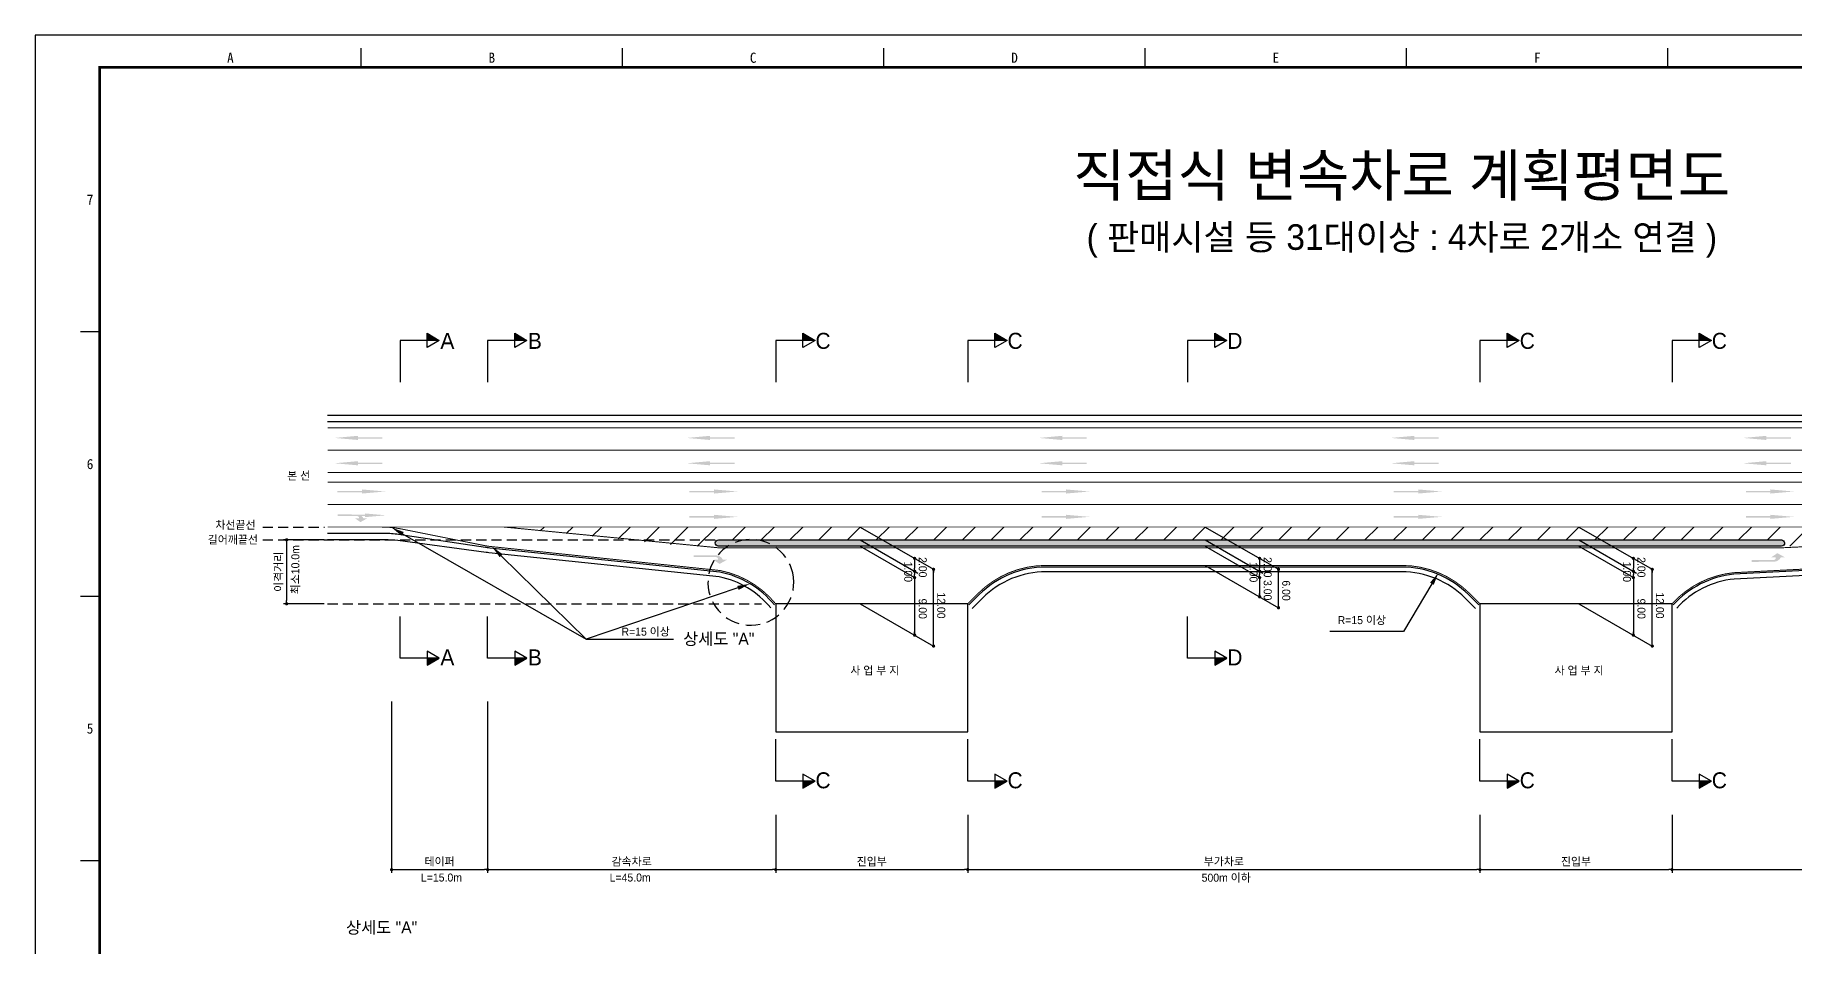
# Model space of a CAD drawing. Header units: millimetres. Extents: x 584 to 1007, y -2 to 297.
# Drawn here: x 583.6 to 858.5, y 155 to 297.4 of the extents above; entities that cross this region are included whole.
import ezdxf
from ezdxf.enums import TextEntityAlignment as Align

# ---------------------------------------------------------------- set-up
doc = ezdxf.new("R2010")
doc.units = ezdxf.units.MM
doc.linetypes.add('HIDDEN', pattern=[9.525, 6.35, -3.175])
for name, color, linetype in [('CC-GSTR-0004', 4, 'Continuous'), ('CM-LANE-0030', 30, 'Continuous'), ('CZ-DIMT-0002', 7, 'Continuous'), ('CZ-LIN1-0007', 7, 'Continuous'), ('CZ-LIN2-0003', 3, 'Continuous'), ('CZ-LINE-0001', 7, 'Continuous'), ('CZ-TEXT-BOX0', 7, 'Continuous'), ('TITLE', 7, 'Continuous')]:
    doc.layers.add(name, color=color, linetype=linetype)
doc.styles.add('돋움', font='')
doc.styles.add('돋음체', font='')
doc.styles.get('돋움').set_extended_font_data('Dotum')
doc.styles.get('돋음체').set_extended_font_data('DotumChe')

# ---------------------------------------------------------------- blocks, each defined once
blk = doc.blocks.new('_Dot')
at = {"color": 0, "linetype": 'ByBlock', "lineweight": -2}
blk.add_line((-0.5, 0), (-1, 0), dxfattribs=at)
at = {"color": 0, "linetype": 'ByBlock', "const_width": 0.5}
blk.add_lwpolyline([(-0.25, 0, 1), (0.25, 0, 1)], format="xyb", close=True, dxfattribs=at)

msp = doc.modelspace()

# ---------------------------------------------------------------- hatches: boundary and pattern name
at = {"layer": 'CM-LANE-0030'}
h = msp.add_hatch(dxfattribs=at)
h.set_pattern_fill('ANSI31', color=256, style=0)
h.set_pattern_definition([(45, (-1391.6564, 451.2715), (-2.245064, 2.245064), [])])
h.paths.add_polyline_path([(656.85, 220.57), (685.54, 217.57), (690.34, 217.57), (690.32, 217.57, -0.949204), (690.37, 218.57), (856.38, 218.57, -0.974596), (856.4, 217.57), (856.39, 217.57), (866.11, 217.57), (924.36, 220.57)])
at = {"layer": 'CZ-LIN1-0007'}
for points in [[(634.05, 234.82), (634.05, 234.6), (637.87, 234.6), (637.87, 234.39), (634.05, 234.39), (634.05, 234.17), (630.4, 234.49)], [(689.05, 234.82), (689.05, 234.6), (692.87, 234.6), (692.87, 234.39), (689.05, 234.39), (689.05, 234.17), (685.4, 234.49)], [(744.05, 234.82), (744.05, 234.6), (747.87, 234.6), (747.87, 234.39), (744.05, 234.39), (744.05, 234.17), (740.4, 234.49)], [(799.05, 234.82), (799.05, 234.6), (802.87, 234.6), (802.87, 234.39), (799.05, 234.39), (799.05, 234.17), (795.4, 234.49)], [(854.05, 234.82), (854.05, 234.6), (857.87, 234.6), (857.87, 234.39), (854.05, 234.39), (854.05, 234.17), (850.4, 234.49)], [(634.05, 230.86), (634.05, 230.64), (637.87, 230.64), (637.87, 230.43), (634.05, 230.43), (634.05, 230.21), (630.4, 230.53)], [(689.05, 230.86), (689.05, 230.64), (692.87, 230.64), (692.87, 230.43), (689.05, 230.43), (689.05, 230.21), (685.4, 230.53)], [(744.05, 230.86), (744.05, 230.64), (747.87, 230.64), (747.87, 230.43), (744.05, 230.43), (744.05, 230.21), (740.4, 230.53)], [(799.05, 230.86), (799.05, 230.64), (802.87, 230.64), (802.87, 230.43), (799.05, 230.43), (799.05, 230.21), (795.4, 230.53)], [(854.05, 230.86), (854.05, 230.64), (857.87, 230.64), (857.87, 230.43), (854.05, 230.43), (854.05, 230.21), (850.4, 230.53)], [(634.66, 226.44), (634.66, 226.22), (630.83, 226.22), (630.83, 226.01), (634.66, 226.01), (634.66, 225.8), (638.31, 226.12)], [(689.66, 226.44), (689.66, 226.22), (685.83, 226.22), (685.83, 226.01), (689.66, 226.01), (689.66, 225.8), (693.31, 226.12)], [(744.66, 226.44), (744.66, 226.22), (740.83, 226.22), (740.83, 226.01), (744.66, 226.01), (744.66, 225.8), (748.31, 226.12)], [(799.66, 226.44), (799.66, 226.22), (795.83, 226.22), (795.83, 226.01), (799.66, 226.01), (799.66, 225.8), (803.31, 226.12)], [(854.66, 226.44), (854.66, 226.22), (850.83, 226.22), (850.83, 226.01), (854.66, 226.01), (854.66, 225.8), (858.31, 226.12)], [(635.14, 222.69), (635.14, 222.5), (631.72, 222.5), (631.72, 222.31), (635.14, 222.31), (635.14, 222.11), (638.41, 222.4)], [(634.01, 222.52, -0.267976), (634.92, 221.91), (635.47, 221.91), (634.44, 221.34), (633.61, 221.91), (634.22, 221.91, 0.504994), (633.95, 222.28), (630.9, 222.3), (630.9, 222.54)], [(689.66, 222.48), (689.66, 222.27), (685.83, 222.27), (685.83, 222.05), (689.66, 222.05), (689.66, 221.84), (693.31, 222.16)], [(744.66, 222.48), (744.66, 222.27), (740.83, 222.27), (740.83, 222.05), (744.66, 222.05), (744.66, 221.84), (748.31, 222.16)], [(799.66, 222.48), (799.66, 222.27), (795.83, 222.27), (795.83, 222.05), (799.66, 222.05), (799.66, 221.84), (803.31, 222.16)], [(854.66, 222.48), (854.66, 222.27), (850.83, 222.27), (850.83, 222.05), (854.66, 222.05), (854.66, 221.84), (858.31, 222.16)], [(690.04, 216.14, -0.267976), (691.07, 215.45), (691.7, 215.45), (690.53, 214.8), (689.58, 215.44), (690.28, 215.45, 0.504994), (689.97, 215.87), (686.5, 215.89), (686.5, 216.16)], [(855.27, 215.15, 0.267976), (856.3, 215.83), (856.93, 215.83), (855.75, 216.49), (854.81, 215.84), (855.5, 215.83, -0.504994), (855.2, 215.42), (851.73, 215.4), (851.73, 215.12)]]:
    msp.add_hatch(color=256, dxfattribs=at).paths.add_polyline_path(points)
at = {"layer": 'CZ-LIN2-0003'}
h = msp.add_hatch(dxfattribs=at)
h.set_pattern_fill('CROSS', color=256, scale=0.075, style=0)
h.set_pattern_definition([(0, (-1391.65636, 451.2715), (0.47625, 0.47625), [0.238125, -0.714375]), (90, (-1391.5373, 451.15244), (-0.47625, 0.47625), [0.238125, -0.714375])])
h.paths.add_polyline_path([(856.38, 218.57), (690.37, 218.57, 1), (690.37, 217.57), (856.38, 217.57, 1)])
at = {"layer": 'CZ-LINE-0001'}
for points in [[(644.86, 250.84), (644.86, 249.74), (646.76, 249.74)], [(658.54, 250.84), (658.54, 249.74), (660.44, 249.74)], [(703.54, 250.84), (703.54, 249.74), (705.44, 249.74)], [(733.54, 250.84), (733.54, 249.74), (735.44, 249.74)], [(767.87, 250.84), (767.87, 249.74), (769.77, 249.74)], [(813.54, 250.84), (813.54, 249.74), (815.44, 249.74)], [(843.54, 250.84), (843.54, 249.74), (845.44, 249.74)], [(646.76, 200.07), (644.86, 200.07), (644.86, 198.97)], [(660.44, 200.07), (658.54, 200.07), (658.54, 198.97)], [(769.77, 200.07), (767.87, 200.07), (767.87, 198.97)], [(705.44, 180.86), (703.54, 180.86), (703.54, 179.76)], [(735.44, 180.86), (733.54, 180.86), (733.54, 179.76)], [(815.44, 180.86), (813.54, 180.86), (813.54, 179.76)], [(845.44, 180.86), (843.54, 180.86), (843.54, 179.76)]]:
    msp.add_hatch(color=256, dxfattribs=at).paths.add_polyline_path(points)

# ---------------------------------------------------------------- linework, layer by layer
at = {"color": 0, "linetype": 'ByBlock', "lineweight": -2}
for p, q in [((721, 215.41), (721, 215.16)), ((774.89, 215.41), (774.89, 215.16)), ((833.26, 215.41), (833.26, 215.16)), ((721, 213.91), (721, 214.16)), ((721, 213.41), (721, 213.16)), ((721, 212.91), (721, 213.16)), ((723.96, 213.71), (723.96, 213.46)), ((774.89, 213.91), (774.89, 214.16)), ((774.89, 213.41), (774.89, 213.16)), ((774.89, 212.91), (774.89, 213.16)), ((777.84, 213.71), (777.84, 213.46)), ((833.26, 213.91), (833.26, 214.16)), ((833.26, 213.41), (833.26, 213.16)), ((833.26, 212.91), (833.26, 213.16)), ((836.22, 213.71), (836.22, 213.46)), ((774.89, 209.91), (774.89, 210.16)), ((777.84, 208.21), (777.84, 208.46)), ((721, 203.93), (721, 204.18)), ((833.26, 203.93), (833.26, 204.18)), ((723.96, 202.22), (723.96, 202.47)), ((836.22, 202.22), (836.22, 202.47))]:
    msp.add_line(p, q, dxfattribs=at)
at = {"color": 0, "linetype": 'ByBlock', "const_width": 0.25}
for points in [[(721, 215.54, 1), (721, 215.79, 1)], [(774.89, 215.54, 1), (774.89, 215.79, 1)], [(833.26, 215.54, 1), (833.26, 215.79, 1)], [(721, 213.79, 1), (721, 213.54, 1)], [(721, 213.54, 1), (721, 213.79, 1)], [(721, 212.79, 1), (721, 212.54, 1)], [(723.96, 213.83, 1), (723.96, 214.08, 1)], [(774.89, 213.79, 1), (774.89, 213.54, 1)], [(774.89, 213.54, 1), (774.89, 213.79, 1)], [(774.89, 212.79, 1), (774.89, 212.54, 1)], [(777.84, 213.83, 1), (777.84, 214.08, 1)], [(833.26, 213.54, 1), (833.26, 213.79, 1)], [(833.26, 213.79, 1), (833.26, 213.54, 1)], [(833.26, 212.79, 1), (833.26, 212.54, 1)], [(836.22, 213.83, 1), (836.22, 214.08, 1)], [(774.89, 209.79, 1), (774.89, 209.54, 1)], [(777.84, 208.08, 1), (777.84, 207.83, 1)], [(721, 203.8, 1), (721, 203.55, 1)], [(833.26, 203.8, 1), (833.26, 203.55, 1)], [(723.96, 202.09, 1), (723.96, 201.84, 1)], [(836.22, 202.09, 1), (836.22, 201.84, 1)]]:
    msp.add_lwpolyline(points, format="xyb", close=True, dxfattribs=at)
at = {"layer": 'CC-GSTR-0004'}
for points in [[(629.3, 238.07), (969.3, 238.07)], [(629.3, 237.07), (969.3, 237.07)]]:
    msp.add_lwpolyline(points, dxfattribs=at)
for points in [[(699.1, 208.41, 0.173179), (690.6, 213.52), (654.63, 217.28, -0.011191), (653.96, 217.37), (640.4, 219.4, 0.037262), (638.18, 219.57), (629.3, 219.57)], [(698.52, 207.94, 0.172539), (690.49, 212.78), (654.51, 216.54), (654.51, 216.54, -0.007174), (654.08, 216.59), (654.08, 216.59), (640.28, 218.44), (640.28, 218.44, 0.033239), (638.3, 218.57), (638.3, 218.57), (629.3, 218.57)], [(969.3, 219.57), (959.86, 219.57, 0.01872), (958.73, 219.53), (929.47, 217.33, -0.005853), (929.12, 217.31), (848.94, 213.18, 0.185887), (839.48, 208.4)], [(969.3, 218.57), (959.79, 218.57, 0.016655), (958.8, 218.54), (929.41, 216.58), (929.41, 216.58, -0.003788), (929.18, 216.56), (929.18, 216.56), (849, 212.43, 0.185554), (840.04, 207.9)], [(809.12, 208.39), (807.51, 210, 0.198912), (797.08, 214.32), (741.51, 214.32, 0.198912), (731.08, 210), (729.47, 208.39)], [(808.59, 207.86), (806.98, 209.47, 0.198912), (797.08, 213.57), (741.51, 213.57, 0.198912), (731.61, 209.47), (730, 207.86)]]:
    msp.add_lwpolyline(points, format="xyb", dxfattribs=at)
at = {"layer": 'CM-LANE-0030', "const_width": 0.15}
for points in [[(629.3, 229.07), (969.3, 229.07)], [(629.3, 227.57), (969.3, 227.57)]]:
    msp.add_lwpolyline(points, dxfattribs=at)
msp.add_lwpolyline([(856.37, 217.32), (690.42, 217.32), (656.85, 220.57), (924.36, 220.57)], close=True, dxfattribs=at)
at = {"layer": 'CZ-LIN1-0007', "const_width": 0.15}
msp.add_lwpolyline([(629.3, 236.07), (969.3, 236.07)], dxfattribs=at)
at = {"layer": 'CZ-LIN1-0007', "linetype": 'HIDDEN', "const_width": 0.15}
for points in [[(629.3, 232.57), (969.3, 232.57)], [(629.3, 224.07), (969.3, 224.07)], [(656.85, 220.57), (637.81, 220.57)]]:
    msp.add_lwpolyline(points, dxfattribs=at)
at = {"layer": 'CZ-LIN1-0007', "const_width": 0.15}
for points in [[(699.3, 208.57, 0.173382), (690.64, 213.77), (654.99, 217.5), (654.99, 217.5, -0.023299), (653.61, 217.71), (653.61, 217.71), (640.75, 220.28), (640.75, 220.28, 0.049389), (637.81, 220.57), (637.81, 220.57), (629.3, 220.57)], [(969.3, 220.57), (960.04, 220.57, 0.024922), (958.55, 220.49), (929.65, 217.61), (929.65, 217.61, -0.012053), (928.93, 217.55), (928.93, 217.55), (848.92, 213.43, 0.185992), (839.3, 208.57)], [(809.3, 208.57), (807.69, 210.18, 0.198912), (797.08, 214.57), (741.51, 214.57, 0.198912), (730.9, 210.18), (729.3, 208.57)]]:
    msp.add_lwpolyline(points, format="xyb", dxfattribs=at)
at = {"layer": 'CZ-LIN2-0003'}
msp.add_lwpolyline([(856.38, 218.57, -0.974596), (856.4, 217.57), (856.39, 217.57), (690.34, 217.57), (690.32, 217.57, -0.949204), (690.37, 218.57)], format="xyb", close=True, dxfattribs=at)
for points in [[(729.3, 208.57), (699.3, 208.57), (699.3, 188.57), (729.3, 188.57)], [(839.3, 208.57), (809.3, 208.57), (809.3, 188.57), (839.3, 188.57)]]:
    msp.add_lwpolyline(points, close=True, dxfattribs=at)
at = {"layer": 'CZ-LINE-0001'}
for p, q in [((644.86, 248.64), (644.86, 250.84)), ((644.86, 250.84), (646.76, 249.74)), ((658.54, 248.64), (658.54, 250.84)), ((658.54, 250.84), (660.44, 249.74)), ((703.54, 248.64), (703.54, 250.84)), ((703.54, 250.84), (705.44, 249.74)), ((733.54, 248.64), (733.54, 250.84)), ((733.54, 250.84), (735.44, 249.74)), ((767.87, 248.64), (767.87, 250.84)), ((767.87, 250.84), (769.77, 249.74)), ((813.54, 248.64), (813.54, 250.84)), ((813.54, 250.84), (815.44, 249.74)), ((843.54, 248.64), (843.54, 250.84)), ((843.54, 250.84), (845.44, 249.74)), ((646.76, 249.74), (640.62, 249.74)), ((640.62, 249.74), (640.62, 243.2)), ((646.76, 249.74), (644.86, 248.64)), ((660.44, 249.74), (654.3, 249.74)), ((654.3, 249.74), (654.3, 243.2)), ((660.44, 249.74), (658.54, 248.64)), ((705.44, 249.74), (699.3, 249.74)), ((699.3, 249.74), (699.3, 243.2)), ((705.44, 249.74), (703.54, 248.64)), ((735.44, 249.74), (729.3, 249.74)), ((729.3, 249.74), (729.3, 243.2)), ((735.44, 249.74), (733.54, 248.64)), ((769.77, 249.74), (763.63, 249.74)), ((763.63, 249.74), (763.63, 243.2)), ((769.77, 249.74), (767.87, 248.64)), ((815.44, 249.74), (809.3, 249.74)), ((809.3, 249.74), (809.3, 243.2)), ((815.44, 249.74), (813.54, 248.64)), ((845.44, 249.74), (839.3, 249.74)), ((839.3, 249.74), (839.3, 243.2)), ((845.44, 249.74), (843.54, 248.64)), ((712.51, 220.57), (723.96, 213.96)), ((766.39, 220.57), (777.84, 213.96)), ((824.76, 220.57), (836.22, 213.96)), ((628.8, 218.57), (622.41, 218.57)), ((622.91, 218.07), (622.91, 209.07)), ((712.51, 218.57), (721.5, 213.38)), ((712.51, 218.57), (721.5, 213.38)), ((712.51, 217.57), (721, 212.66)), ((766.39, 218.57), (775.39, 213.38)), ((766.39, 218.57), (775.39, 213.38)), ((766.39, 217.57), (774.89, 212.66)), ((824.76, 218.57), (833.76, 213.38)), ((824.76, 218.57), (833.76, 213.38)), ((824.76, 217.57), (833.26, 212.66)), ((721, 215.16), (721, 214.16)), ((766.39, 214.57), (777.84, 207.96)), ((774.89, 215.16), (774.89, 214.16)), ((833.26, 215.16), (833.26, 214.16)), ((721, 212.66), (721, 203.68)), ((723.96, 201.97), (723.96, 213.96)), ((774.89, 212.66), (774.89, 209.66)), ((777.84, 207.96), (777.84, 213.96)), ((833.26, 212.66), (833.26, 203.68)), ((836.22, 201.97), (836.22, 213.96)), ((628.8, 208.57), (622.41, 208.57)), ((640.62, 200.07), (640.62, 206.61)), ((654.3, 200.07), (654.3, 206.61)), ((712.51, 208.58), (723.96, 201.97)), ((763.63, 200.07), (763.63, 206.61)), ((824.76, 208.58), (836.22, 201.97)), ((646.76, 200.07), (644.86, 201.17)), ((644.86, 201.17), (644.86, 198.97)), ((660.44, 200.07), (658.54, 201.17)), ((658.54, 201.17), (658.54, 198.97)), ((669.72, 203.02), (683.33, 203.02)), ((769.77, 200.07), (767.87, 201.17)), ((767.87, 201.17), (767.87, 198.97)), ((646.76, 200.07), (640.62, 200.07)), ((644.86, 198.97), (646.76, 200.07)), ((660.44, 200.07), (654.3, 200.07)), ((658.54, 198.97), (660.44, 200.07)), ((769.77, 200.07), (763.63, 200.07)), ((767.87, 198.97), (769.77, 200.07)), ((639.3, 193.31), (639.3, 166.53)), ((654.3, 193.31), (654.3, 166.53)), ((654.3, 193.31), (654.3, 166.53)), ((699.3, 180.86), (699.3, 187.4)), ((729.3, 180.86), (729.3, 187.4)), ((809.3, 180.86), (809.3, 187.4)), ((839.3, 180.86), (839.3, 187.4)), ((705.44, 180.86), (703.54, 181.96)), ((703.54, 181.96), (703.54, 179.76)), ((735.44, 180.86), (733.54, 181.96)), ((733.54, 181.96), (733.54, 179.76)), ((815.44, 180.86), (813.54, 181.96)), ((813.54, 181.96), (813.54, 179.76)), ((845.44, 180.86), (843.54, 181.96)), ((843.54, 181.96), (843.54, 179.76)), ((705.44, 180.86), (699.3, 180.86)), ((703.54, 179.76), (705.44, 180.86)), ((735.44, 180.86), (729.3, 180.86)), ((733.54, 179.76), (735.44, 180.86)), ((815.44, 180.86), (809.3, 180.86)), ((813.54, 179.76), (815.44, 180.86)), ((845.44, 180.86), (839.3, 180.86)), ((843.54, 179.76), (845.44, 180.86)), ((699.3, 175.58), (699.3, 166.53)), ((699.3, 175.58), (699.3, 166.53)), ((729.3, 175.58), (729.3, 166.53)), ((729.3, 175.58), (729.3, 166.53)), ((809.3, 175.58), (809.3, 166.53)), ((809.3, 175.58), (809.3, 166.53)), ((839.3, 175.58), (839.3, 166.53)), ((839.3, 175.58), (839.3, 166.53)), ((639.8, 167.03), (653.8, 167.03)), ((654.8, 167.03), (698.8, 167.03)), ((699.8, 167.03), (728.8, 167.03)), ((729.8, 167.03), (808.8, 167.03)), ((809.8, 167.03), (838.8, 167.03)), ((839.8, 167.03), (928.8, 167.03))]:
    msp.add_line(p, q, dxfattribs=at)
at = {"layer": 'CZ-LINE-0001', "linetype": 'HIDDEN', "ltscale": 0.25}
for p, q in [((619.19, 220.57), (628.85, 220.57)), ((619.19, 218.57), (690.37, 218.57)), ((629.3, 208.57), (697.07, 208.57))]:
    msp.add_line(p, q, dxfattribs=at)
at = {"layer": 'CZ-LINE-0001', "linetype": 'HIDDEN', "ltscale": 0.35}
msp.add_line((702.07, 212.71), (702.07, 212.71), dxfattribs=at)
at = {"layer": 'CZ-LINE-0001'}
for points in [[(641.02, 219.5), (669.72, 203.02)], [(656.42, 216.09), (669.72, 203.02)], [(801.8, 211.71), (797.34, 204.25), (785.86, 204.25)], [(693.4, 211.06), (669.72, 203.02)]]:
    msp.add_lwpolyline(points, dxfattribs=at)
at = {"layer": 'CZ-LINE-0001', "linetype": 'HIDDEN', "ltscale": 0.35}
msp.add_arc((695.42, 211.92), 6.7, 6.7667, 6.749, dxfattribs=at)
at = {"layer": 'CZ-LINE-0001'}
for points in [[(640.86, 219.21), (639.29, 220.5), (641.19, 219.79)], [(656.18, 215.86), (654.99, 217.5), (656.65, 216.33)], [(693.29, 211.37), (695.29, 211.7), (693.51, 210.74)], [(801.51, 211.88), (802.82, 213.43), (802.08, 211.54)]]:
    msp.add_solid(points, dxfattribs=at)
at = {"layer": 'TITLE', "color": 7, "linetype": 'Continuous'}
for p, q in [((634.54, 292.39), (634.54, 295.41)), ((675.37, 292.39), (675.37, 295.41)), ((716.19, 292.39), (716.19, 295.41)), ((757.02, 292.39), (757.02, 295.41)), ((797.84, 292.39), (797.84, 295.41)), ((838.67, 292.39), (838.67, 295.41)), ((593.72, 251.06), (590.7, 251.06)), ((593.72, 209.73), (590.7, 209.73)), ((593.72, 168.4), (590.7, 168.4))]:
    msp.add_line(p, q, dxfattribs=at)
at = {"layer": 'TITLE'}
msp.add_lwpolyline([(583.64, -1.95), (1007, -1.95), (1007, 297.43), (583.64, 297.43)], close=True, dxfattribs=at)
at = {"layer": 'TITLE', "linetype": 'Continuous', "const_width": 0.403}
msp.add_lwpolyline([(593.72, 3.08), (593.72, 292.39), (1001.97, 292.39), (1001.97, 3.08)], close=True, dxfattribs=at)

# ---------------------------------------------------------------- block references
at = {"layer": 'CZ-LINE-0001', "xscale": 0.5, "yscale": 0.5, "zscale": 0.5}
for p, rotation in [((622.91, 218.57), 90), ((622.91, 208.57), 270), ((639.3, 167.03), 180), ((654.3, 167.03), 180), ((699.3, 167.03), 180), ((729.3, 167.03), 180), ((809.3, 167.03), 180), ((839.3, 167.03), 180)]:
    msp.add_blockref('_Dot', p, dxfattribs=dict(at, rotation=rotation))
for p in [(654.3, 167.03), (699.3, 167.03), (729.3, 167.03), (809.3, 167.03), (839.3, 167.03)]:
    msp.add_blockref('_Dot', p, dxfattribs=at)

# ---------------------------------------------------------------- texts
at = {"layer": 'CZ-DIMT-0002', "style": '돋움'}
for s, height, p in [('A', 2.5, (648.02, 249.66)), ('B', 2.5, (661.69, 249.66)), ('C', 2.5, (706.69, 249.66)), ('C', 2.5, (736.69, 249.66)), ('D', 2.5, (771.02, 249.66)), ('C', 2.5, (816.69, 249.66)), ('C', 2.5, (846.69, 249.66)), ('본 선', 1.25, (624.79, 228.59)), ('차선끝선', 1.25, (614.92, 220.9)), ('길어깨끝선', 1.25, (614.51, 218.59)), ('R=15 이상', 1.25, (790.85, 206.02)), ('R=15 이상', 1.25, (678.99, 204.22)), ('상세도 "A"', 1.875, (690.41, 203.1)), ('A', 2.5, (648.02, 200.2)), ('B', 2.5, (661.69, 200.2)), ('D', 2.5, (771.02, 200.2)), ('사 업 부 지', 1.25, (714.78, 198.16)), ('사 업 부 지', 1.25, (824.78, 198.16)), ('C', 2.5, (706.69, 180.99)), ('C', 2.5, (736.69, 180.99)), ('C', 2.5, (816.69, 180.99)), ('C', 2.5, (846.69, 180.99)), ('L=15.0m', 1.25, (647.1, 165.8)), ('L=45.0m', 1.25, (676.57, 165.8)), ('500m 이하', 1.25, (769.67, 165.77))]:
    msp.add_text(s, height=height, dxfattribs=at).set_placement(p, align=Align.MIDDLE_CENTER)
msp.add_text('최소10.0m', height=1.25, rotation=90, dxfattribs=at).set_placement((624.9, 210.06))
at = {"layer": 'CZ-DIMT-0002', "char_height": 1.25, "attachment_point": 5, "rotation": 270, "style": '돋움'}
for s, insert in [('1.00', (719.99, 213.56)), ('\\A1;2.00', (722.26, 214.28)), ('1.00', (773.93, 213.52)), ('\\A1;2.00', (776.14, 214.28)), ('1.00', (832.25, 213.56)), ('\\A1;2.00', (834.51, 214.28)), ('3.00', (776.14, 210.7)), ('6.00', (779.03, 210.64)), ('9.00', (722.26, 207.8)), ('12.00', (725.15, 208.31)), ('9.00', (834.51, 207.8)), ('12.00', (837.4, 208.31))]:
    msp.add_mtext(s, dxfattribs=dict(at, insert=insert))
at = {"layer": 'CZ-LINE-0001', "insert": (621.72, 213.57), "char_height": 1.25, "attachment_point": 5, "rotation": 90, "style": '돋움'}
msp.add_mtext('\\A1;이격거리', dxfattribs=at)
at = {"layer": 'CZ-LINE-0001', "char_height": 1.25, "attachment_point": 5, "style": '돋움'}
for s, insert in [('\\A1;테이퍼', (646.8, 168.23)), ('\\A1;감속차로', (676.8, 168.23)), ('\\A1;진입부', (714.3, 168.23)), ('\\A1;부가차로', (769.3, 168.23)), ('\\A1;진입부', (824.3, 168.23))]:
    msp.add_mtext(s, dxfattribs=dict(at, insert=insert))
at = {"layer": 'CZ-TEXT-BOX0', "style": '돋움'}
msp.add_text('상세도 "A"', height=1.875, dxfattribs=at).set_placement((637.75, 157.99), align=Align.MIDDLE_CENTER)
at = {"layer": 'TITLE', "color": 3, "linetype": 'Continuous', "style": '돋음체'}
for s, p in [('A', (614.13, 293.9)), ('B', (654.96, 293.9)), ('C', (695.78, 293.9)), ('D', (736.61, 293.9)), ('E', (777.43, 293.9)), ('F', (818.26, 293.9)), ('7', (592.21, 271.73)), ('6', (592.21, 230.4)), ('5', (592.21, 189.07))]:
    msp.add_text(s, height=1.59, dxfattribs=at).set_placement(p, align=Align.MIDDLE)
at = {"layer": 'TITLE', "style": '돋움'}
for s, height, p in [('직접식 변속차로 계획평면도', 6.5, (797.06, 275.51)), ('( 판매시설 등 31대이상 : 4차로 2개소 연결 )', 4, (797.1, 265.88))]:
    msp.add_text(s, height=height, dxfattribs=at).set_placement(p, align=Align.MIDDLE_CENTER)

doc.saveas('drawing.dxf')
